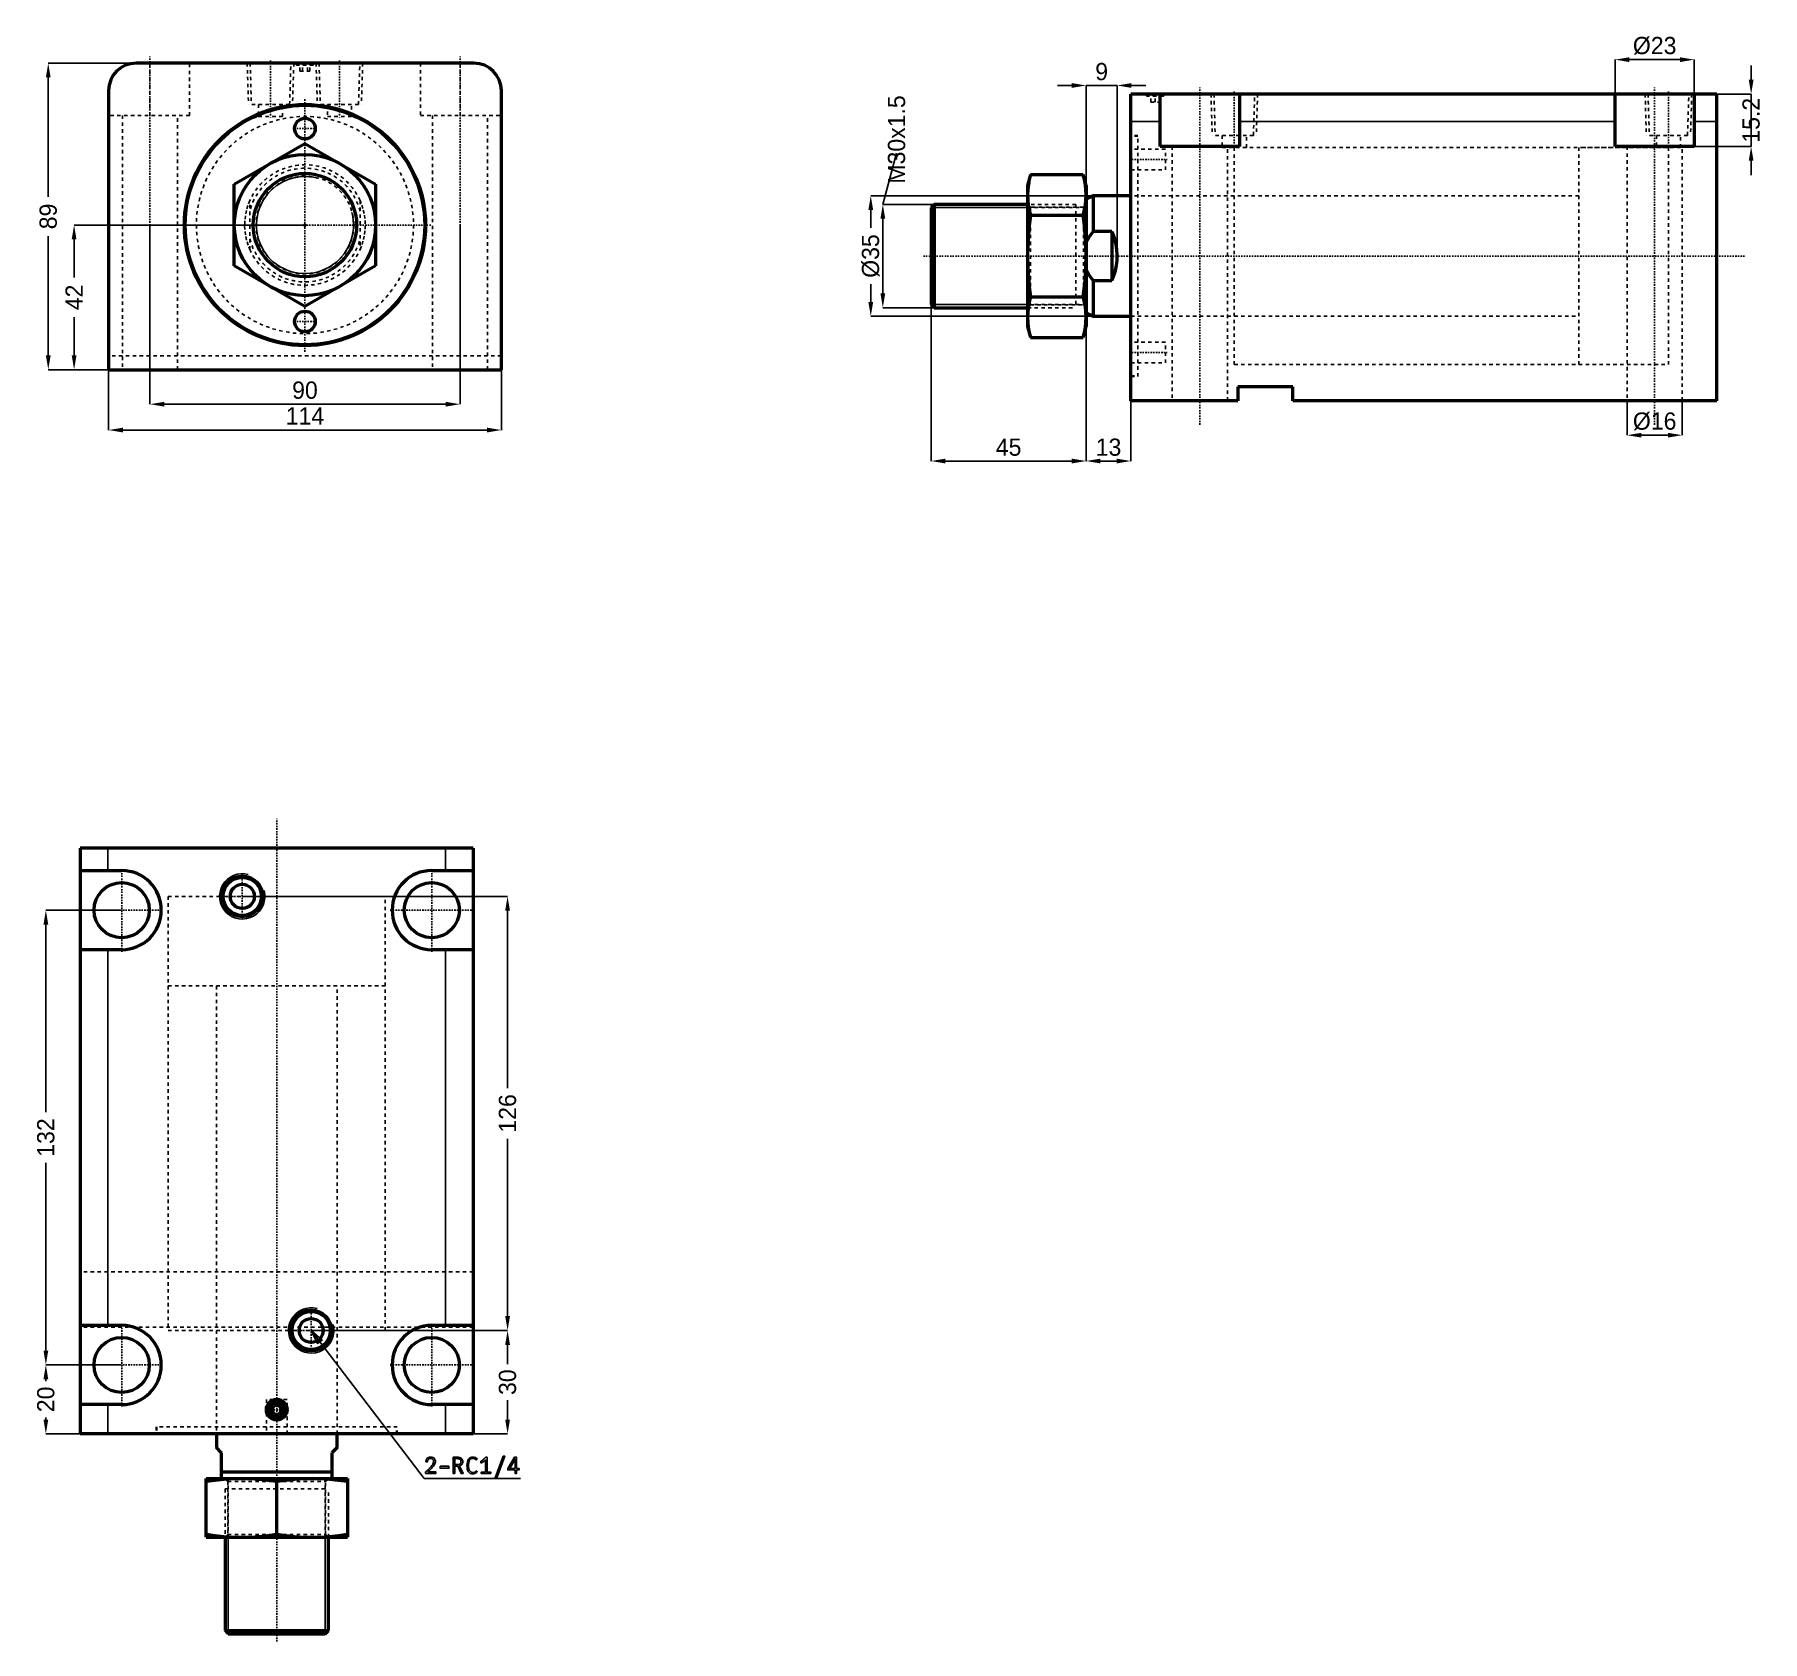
# Model space of a CAD drawing. Header units: millimetres. Extents: x -78 to 423, y -411 to 55.
import ezdxf

# ---------------------------------------------------------------- set-up
doc = ezdxf.new("R2010")
doc.units = ezdxf.units.MM
doc.linetypes.add('Center', pattern=[1.5, 0.45, -0.5, 0.05, -0.5])
doc.linetypes.add('Dashed', pattern=[2, 1, -1])
for name, color, linetype, lineweight in [('2d ConnectionPoints', 7, 'Continuous', 50), ('AM_0', 7, 'Continuous', 50), ('AM_4', 3, 'Continuous', 25), ('AM_5', 3, 'Continuous', 25), ('AM_7', 7, 'Center', 25), ('AM_9', 6, 'Dashed', 25)]:
    doc.layers.add(name, color=color, linetype=linetype, lineweight=lineweight)
doc.dimstyles.new('ISO-25', dxfattribs={"dimtxt": 2.5, "dimasz": 2.5, "dimexe": 1.25, "dimexo": 0.625, "dimtad": 1, "dimtxsty": 'Standard', "dimcen": 2.5, "dimadec": 0, "dimazin": 0, "dimtfac": 1, "dimtmove": 0, "dimatfit": 3, "dimfxl": 1, "dimarcsym": 0})

# ---------------------------------------------------------------- blocks, each defined once
blk = doc.blocks.new('1_CXHC_NUTM30X1_5_0_in_CXHC_A_EX_LA_63_100ST_0__CN_0')
at = {"layer": 'AM_0'}
for p, q in [((-20.5, 11.84), (0, 23.67)), ((0, 23.67), (20.5, 11.84)), ((-20.5, -11.84), (-20.5, 11.84)), ((20.5, 11.84), (20.5, -11.84)), ((0, -23.67), (-20.5, -11.84)), ((20.5, -11.84), (0, -23.67))]:
    blk.add_line(p, q, dxfattribs=at)
blk.add_circle((0, 0), 20.5, dxfattribs=at)
at = {"layer": 'AM_9'}
blk.add_circle((0, 0), 14.19, dxfattribs=at)
blk = doc.blocks.new('2_RODcxhc_a_sd_63_100_EX_0_in_CXHC_A_EX_LA_63_100ST_0__CN_0')
at = {"layer": 'AM_0'}
blk.add_circle((0, 0), 15, dxfattribs=at)
at = {"layer": 'AM_5'}
blk.add_arc((0, 0), 14.08, 75, 15, dxfattribs=at)
at = {"layer": 'AM_9'}
for p, q in [((-16, -7.09), (-16, 7.09)), ((16, 7.09), (16, -7.09))]:
    blk.add_line(p, q, dxfattribs=at)
for points in [[(-16, 7.09), (-16.56, 5.67), (-16.99, 4.2), (-17.29, 2.71), (-17.46, 1.19), (-17.5, -0.34), (-17.4, -1.86), (-17.17, -3.37), (-16.81, -4.85), (-16.33, -6.3), (-16, -7.09)], [(16, -7.09), (16.56, -5.67), (16.99, -4.2), (17.29, -2.71), (17.46, -1.19), (17.5, 0.34), (17.4, 1.86), (17.17, 3.37), (16.81, 4.85), (16.33, 6.3), (16, 7.09)]]:
    blk.add_lwpolyline(points, dxfattribs=at)
for radius, start, end in [(17.5, 23.8955, 156.1045), (16.5, 14.1411, 165.8589), (16.5, 194.1411, 345.8589), (17.5, 203.8955, 336.1045)]:
    blk.add_arc((0, 0), radius, start, end, dxfattribs=at)
blk = doc.blocks.new('3_bodycxhc_la_a_63_100_0_in_CXHC_A_EX_LA_63_100ST_0__CN_0')
at = {"layer": 'AM_0'}
for p, q in [((49, 47), (-49, 47)), ((-57, 39), (-57, -42)), ((57, -42), (57, 39)), ((-57, -42), (57, -42))]:
    blk.add_line(p, q, dxfattribs=at)
for centre, radius in [((0, 0), 35), ((0, 0), 34.75), ((0, 28), 3), ((0, -28), 3)]:
    blk.add_circle(centre, radius, dxfattribs=at)
for centre, start, end in [((-49, 39), 90, 180), ((49, 39), 360, 90)]:
    blk.add_arc(centre, 8, start, end, dxfattribs=at)
at = {"layer": 'AM_5', "linetype": 'Dashed'}
for p, q in [((-16.77, 47), (-16.39, 35)), ((-3.23, 47), (-3.61, 35)), ((3.23, 47), (3.61, 35)), ((16.77, 47), (16.39, 35))]:
    blk.add_line(p, q, dxfattribs=at)
at = {"layer": 'AM_7'}
for p, q in [((-45, -48.95), (-45, 48.95)), ((-10, 47.77), (-10, 30.73)), ((0, 47.03), (0, 46.37)), ((10, 47.77), (10, 30.73)), ((45, -48.95), (45, 48.95)), ((0, -36.75), (0, 36.75)), ((-3.15, 28), (3.15, 28)), ((-36.75, 0), (36.75, 0)), ((-3.15, -28), (3.15, -28))]:
    blk.add_line(p, q, dxfattribs=at)
at = {"layer": 'AM_9'}
for p, q in [((-45, 31.8), (-45, 47)), ((-33.5, 31.8), (-33.5, 47)), ((-15.91, 47), (-15.54, 35)), ((-4.46, 35), (-4.09, 47)), ((-3, 47), (-2.4, 46.4)), ((-2.1, 46.7), (-2.4, 46.4)), ((2.4, 46.4), (-2.4, 46.4)), ((2.1, 46.7), (-2.1, 46.7)), ((-1.44, 44.7), (-1.44, 46.7)), ((-0.72, 44.7), (-0.72, 46.7)), ((0.72, 44.7), (0.72, 46.7)), ((1.44, 44.7), (1.44, 46.7)), ((2.4, 46.4), (2.1, 46.7)), ((2.4, 46.4), (3, 47)), ((4.09, 47), (4.46, 35)), ((15.54, 35), (15.91, 47)), ((33.5, 47), (33.5, 31.8)), ((45, 31.8), (45, 47)), ((-1.44, 44.7), (1.44, 44.7)), ((-33.5, 31.8), (-57, 31.8)), ((-53, 31.8), (-53, -42)), ((-37, -42), (-37, 31.8)), ((-4.46, 35), (-15.54, 35)), ((-13.5, 35), (-13.5, 31.5)), ((-6.5, 31.5), (-13.5, 31.5)), ((-6.5, 31.5), (-6.5, 35)), ((15.54, 35), (4.46, 35)), ((6.5, 35), (6.5, 31.5)), ((13.5, 31.5), (6.5, 31.5)), ((13.5, 31.5), (13.5, 35)), ((33.5, 31.8), (57, 31.8)), ((37, 31.8), (37, -42)), ((53, -42), (53, 31.8)), ((57, -38), (-57, -38))]:
    blk.add_line(p, q, dxfattribs=at)
blk.add_circle((0, 0), 31.5, dxfattribs=at)
blk = doc.blocks.new('*D4')
at = {"layer": 'AM_5', "color": 0, "lineweight": -2}
for p, q in [((-57, -42), (-57, -59.5)), ((57, -42), (57, -59.5)), ((-52.83, -59.5), (52.83, -59.5))]:
    blk.add_line(p, q, dxfattribs=at)
at = {"layer": 'AM_5', "color": 0}
for points in [[(-52.83, -58.81), (-52.83, -60.19), (-57, -59.5)], [(52.83, -60.19), (52.83, -58.81), (57, -59.5)]]:
    blk.add_solid(points, dxfattribs=at)
at = {"layer": 'Defpoints', "color": 0}
for p in [(-57, -42), (57, -42), (57, -59.5)]:
    blk.add_point(p, dxfattribs=at)
at = {"layer": 'AM_5', "color": 0, "insert": (0, -55.39), "char_height": 5, "attachment_point": 5}
blk.add_mtext('114', dxfattribs=at)
blk = doc.blocks.new('*D5')
at = {"layer": 'AM_5', "color": 0, "lineweight": -2}
for p, q in [((-45, 0), (-45, -52)), ((45, 0), (45, -52)), ((-40.83, -52), (40.83, -52))]:
    blk.add_line(p, q, dxfattribs=at)
at = {"layer": 'AM_5', "color": 0}
for points in [[(-40.83, -51.31), (-40.83, -52.69), (-45, -52)], [(40.83, -52.69), (40.83, -51.31), (45, -52)]]:
    blk.add_solid(points, dxfattribs=at)
at = {"layer": 'Defpoints', "color": 0}
for p in [(-45, 0), (45, 0), (45, -52)]:
    blk.add_point(p, dxfattribs=at)
at = {"layer": 'AM_5', "color": 0, "insert": (0, -47.95), "char_height": 5, "attachment_point": 5}
blk.add_mtext('90', dxfattribs=at)
blk = doc.blocks.new('*D6')
at = {"layer": 'AM_5', "color": 0, "lineweight": -2}
for p, q in [((-49, 47), (-74.5, 47)), ((-74.5, 42.83), (-74.5, 8.22)), ((-74.5, -37.83), (-74.5, -3.22)), ((-57, -42), (-74.5, -42))]:
    blk.add_line(p, q, dxfattribs=at)
at = {"layer": 'AM_5', "color": 0}
for points in [[(-73.81, 42.83), (-75.19, 42.83), (-74.5, 47)], [(-75.19, -37.83), (-73.81, -37.83), (-74.5, -42)]]:
    blk.add_solid(points, dxfattribs=at)
at = {"layer": 'Defpoints', "color": 0}
for p in [(-74.5, 47), (-49, 47), (-57, -42)]:
    blk.add_point(p, dxfattribs=at)
at = {"layer": 'AM_5', "color": 0, "insert": (-74.5, 2.5), "char_height": 5, "attachment_point": 5, "rotation": 90}
blk.add_mtext('89', dxfattribs=at)
blk = doc.blocks.new('*D7')
at = {"layer": 'AM_5', "color": 0, "lineweight": -2}
for p, q in [((0, 0), (-67, 0)), ((-67, -4.17), (-67, -15.25)), ((-67, -37.83), (-67, -26.75)), ((-57, -42), (-67, -42))]:
    blk.add_line(p, q, dxfattribs=at)
at = {"layer": 'AM_5', "color": 0}
for points in [[(-66.31, -4.17), (-67.69, -4.17), (-67, 0)], [(-67.69, -37.83), (-66.31, -37.83), (-67, -42)]]:
    blk.add_solid(points, dxfattribs=at)
at = {"layer": 'Defpoints', "color": 0}
for p in [(-67, 0), (0, 0), (-57, -42)]:
    blk.add_point(p, dxfattribs=at)
at = {"layer": 'AM_5', "color": 0, "insert": (-67, -21), "char_height": 5, "attachment_point": 5, "rotation": 90}
blk.add_mtext('42', dxfattribs=at)
blk = doc.blocks.new('1_CXHC_NUTM30X1_5_0_in_CXHC_A_EX_LA_63_100ST_0__CN_2')
at = {"layer": 'AM_0'}
for p, q in [((-29.15, 23.67), (-30, 20.5)), ((-30, 20.5), (-30, -20.5)), ((-29.15, 23.67), (-13.85, 23.67)), ((-13, 20.5), (-13.85, 23.67)), ((-13, 20.5), (-13, -20.5)), ((-29.15, 11.84), (-13.85, 11.84)), ((-29.15, -11.84), (-13.85, -11.84)), ((-30, -20.5), (-29.15, -23.67)), ((-29.15, -23.67), (-13.85, -23.67)), ((-13.85, -23.67), (-13, -20.5))]:
    blk.add_line(p, q, dxfattribs=at)
for points in [[(-29.15, 23.67), (-29.51, 22.2), (-29.77, 20.73), (-29.94, 19.24), (-30, 17.75)], [(-13, 17.75), (-13.06, 19.23), (-13.22, 20.71), (-13.49, 22.19), (-13.85, 23.67)], [(-30, 17.75), (-29.94, 16.27), (-29.78, 14.79), (-29.51, 13.31), (-29.15, 11.84)], [(-13.85, 11.84), (-13.49, 13.31), (-13.23, 14.78), (-13.06, 16.27), (-13, 17.75)], [(-29.15, 11.84), (-29.51, 8.89), (-29.77, 5.94), (-29.94, 2.97), (-30, 0)], [(-13, 0), (-13.06, 3.05), (-13.24, 6.09), (-13.5, 8.97), (-13.85, 11.84)], [(-30, 0), (-29.94, -3.05), (-29.76, -6.09), (-29.5, -8.97), (-29.15, -11.84)], [(-13.85, -11.84), (-13.49, -8.89), (-13.23, -5.94), (-13.06, -2.97), (-13, 0)], [(-29.15, -11.84), (-29.51, -13.31), (-29.77, -14.78), (-29.94, -16.27), (-30, -17.75)], [(-13, -17.75), (-13.06, -16.27), (-13.22, -14.79), (-13.49, -13.31), (-13.85, -11.84)], [(-30, -17.75), (-29.94, -19.23), (-29.78, -20.71), (-29.51, -22.19), (-29.15, -23.67)], [(-13.85, -23.67), (-13.49, -22.2), (-13.23, -20.73), (-13.06, -19.24), (-13, -17.75)]]:
    blk.add_lwpolyline(points, dxfattribs=at)
at = {"layer": 'AM_9'}
for p, q in [((-29.19, 14.19), (-30, 15)), ((-13.81, 14.19), (-29.19, 14.19)), ((-29.19, 14.19), (-29.19, -14.19)), ((-13, 15), (-13.81, 14.19)), ((-13.81, 14.19), (-13.81, -14.19)), ((-30, -15), (-29.19, -14.19)), ((-29.19, -14.19), (-13.81, -14.19)), ((-13.81, -14.19), (-13, -15))]:
    blk.add_line(p, q, dxfattribs=at)
blk = doc.blocks.new('2_RODcxhc_a_sd_63_100_EX_0_in_CXHC_A_EX_LA_63_100ST_0__CN_2')
at = {"layer": 'AM_0'}
for p, q in [((-11, 17.5), (-13, 16.5)), ((0, 17.5), (-11, 17.5)), ((-11, 17.5), (-11, 7.09)), ((-57.08, 15), (-58, 14.08)), ((-58, 14.08), (-58, -14.08)), ((-30, 15), (-57.08, 15)), ((-57.08, 15), (-57.08, -15)), ((-5.5, 7.09), (-11, 7.09)), ((-5.5, 7.09), (-5.5, -7.09)), ((-11, -7.09), (-5.5, -7.09)), ((-11, -7.09), (-11, -17.5)), ((-58, -14.08), (-57.08, -15)), ((-57.08, -15), (-30, -15)), ((-13, -16.5), (-11, -17.5)), ((-11, -17.5), (0, -17.5))]:
    blk.add_line(p, q, dxfattribs=at)
for points in [[(-11, 7.09), (-12.08, 5.62), (-13, 4.03)], [(-5.5, -7.09), (-4.94, -5.67), (-4.51, -4.2), (-4.21, -2.71), (-4.04, -1.19), (-4, 0.34), (-4.1, 1.86), (-4.33, 3.37), (-4.69, 4.85), (-5.17, 6.3), (-5.5, 7.09)], [(-13, -4.03), (-12.53, -4.91), (-11.99, -5.75), (-11, -7.09)]]:
    blk.add_lwpolyline(points, dxfattribs=at)
at = {"layer": 'AM_5'}
for p, q in [((-58, 14.08), (-30, 14.08)), ((-58, -14.08), (-30, -14.08))]:
    blk.add_line(p, q, dxfattribs=at)
at = {"layer": 'AM_5', "linetype": 'Dashed'}
for p, q in [((-30, 14.08), (-16, 14.08)), ((-30, -14.08), (-16, -14.08))]:
    blk.add_line(p, q, dxfattribs=at)
at = {"layer": 'AM_7'}
blk.add_line((-60.25, 0), (178.5, 0), dxfattribs=at)
at = {"layer": 'AM_9'}
for p, q in [((156, 31.5), (130, 31.5)), ((130, 31.5), (130, -31.5)), ((156, 31.5), (156, -31.5)), ((130, 17.5), (0, 17.5)), ((-16, 15), (-30, 15)), ((-16, 15), (-16, -15)), ((-13, 14.08), (-16, 14.08)), ((-30, -15), (-16, -15)), ((-16, -14.08), (-13, -14.08)), ((0, -17.5), (130, -17.5)), ((130, -31.5), (156, -31.5))]:
    blk.add_line(p, q, dxfattribs=at)
blk = doc.blocks.new('3_bodycxhc_la_a_63_100_0_in_CXHC_A_EX_LA_63_100ST_0__CN_2')
at = {"layer": 'AM_0'}
for p, q in [((0, -42), (0, 47)), ((170, 47), (0, 47)), ((8.5, 31.8), (8.5, 47)), ((31.5, 47), (31.5, 31.8)), ((140.5, 31.8), (140.5, 47)), ((163.5, 47), (163.5, 31.8)), ((170, -42), (170, 47)), ((31.5, 31.8), (8.5, 31.8)), ((163.5, 31.8), (140.5, 31.8)), ((31, -38), (31, -42)), ((47, -38), (31, -38)), ((47, -42), (47, -38)), ((31, -42), (0, -42)), ((170, -42), (47, -42))]:
    blk.add_line(p, q, dxfattribs=at)
at = {"layer": 'AM_4'}
for p, q in [((8.5, 39), (0, 39)), ((140.5, 39), (31.5, 39)), ((170, 39), (163.5, 39))]:
    blk.add_line(p, q, dxfattribs=at)
at = {"layer": 'AM_5', "linetype": 'Dashed'}
for p, q in [((23.23, 47), (23.61, 35)), ((36.77, 47), (36.39, 35)), ((149.23, 47), (149.61, 35)), ((162.77, 47), (162.39, 35))]:
    blk.add_line(p, q, dxfattribs=at)
at = {"layer": 'AM_7'}
for p, q in [((7, 47.03), (7, 46.37)), ((20, -48.95), (20, 48.95)), ((30, 47.77), (30, 30.73)), ((152, -48.95), (152, 48.95)), ((156, 47.77), (156, 30.73)), ((-0.5, 28), (10.5, 28)), ((-0.5, -28), (10.5, -28))]:
    blk.add_line(p, q, dxfattribs=at)
at = {"layer": 'AM_9'}
for p, q in [((4, 47), (4.6, 46.4)), ((4.9, 46.7), (4.6, 46.4)), ((9.4, 46.4), (4.6, 46.4)), ((9.1, 46.7), (4.9, 46.7)), ((5.75, 44.7), (5.75, 46.7)), ((7, 44.7), (7, 46.7)), ((8.25, 44.7), (8.25, 46.7)), ((9.4, 46.4), (9.1, 46.7)), ((9.4, 46.4), (10, 47)), ((24.09, 47), (24.46, 35)), ((35.54, 35), (35.91, 47)), ((150.09, 47), (150.46, 35)), ((161.54, 35), (161.91, 47)), ((5.75, 44.7), (8.25, 44.7)), ((2, 35), (0, 35)), ((2, 34.75), (0, 34.75)), ((10, 31), (0, 31)), ((2, -35), (2, 35)), ((10, 25), (10, 31)), ((12, 31.8), (12, -42)), ((35.54, 35), (24.46, 35)), ((26.5, 35), (26.5, 31.5)), ((159.5, 31.5), (26.5, 31.5)), ((28, -42), (28, 31.8)), ((30, 31.5), (30, -31.5)), ((33.5, 31.5), (33.5, 35)), ((144, 31.8), (144, -42)), ((161.54, 35), (150.46, 35)), ((152.5, 35), (152.5, 31.5)), ((156, 31.5), (156, -31.5)), ((159.5, 31.5), (159.5, 35)), ((160, -42), (160, 31.8)), ((0, 25), (10, 25)), ((30, 17.5), (0, 17.5)), ((0, -17.5), (30, -17.5)), ((10, -25), (0, -25)), ((10, -31), (10, -25)), ((0, -31), (10, -31)), ((0, -34.75), (2, -34.75)), ((0, -35), (2, -35)), ((30, -31.5), (156, -31.5))]:
    blk.add_line(p, q, dxfattribs=at)
blk = doc.blocks.new('*D20')
at = {"layer": 'AM_5', "color": 0, "lineweight": -2}
for p, q in [((383.72, -50.99), (383.72, -60.99)), ((399.72, -50.99), (399.72, -60.99)), ((387.88, -60.99), (395.55, -60.99))]:
    blk.add_line(p, q, dxfattribs=at)
at = {"layer": 'AM_5', "color": 0}
for points in [[(387.88, -60.3), (387.88, -61.69), (383.72, -60.99)], [(395.55, -61.69), (395.55, -60.3), (399.72, -60.99)]]:
    blk.add_solid(points, dxfattribs=at)
at = {"layer": 'Defpoints', "color": 0}
for p in [(383.72, -50.99), (399.72, -50.99), (399.72, -60.99)]:
    blk.add_point(p, dxfattribs=at)
at = {"layer": 'AM_5', "color": 0, "insert": (391.72, -56.99), "char_height": 5, "attachment_point": 5}
blk.add_mtext('Ø16', dxfattribs=at)
blk = doc.blocks.new('*D21')
at = {"layer": 'AM_5', "color": 0, "lineweight": -2}
for p, q in [((380.22, 38.01), (380.22, 48.01)), ((384.38, 48.01), (399.05, 48.01)), ((403.22, 38.01), (403.22, 48.01))]:
    blk.add_line(p, q, dxfattribs=at)
at = {"layer": 'AM_5', "color": 0}
for points in [[(384.38, 48.7), (384.38, 47.31), (380.22, 48.01)], [(399.05, 47.31), (399.05, 48.7), (403.22, 48.01)]]:
    blk.add_solid(points, dxfattribs=at)
at = {"layer": 'Defpoints', "color": 0}
for p in [(403.22, 48.01), (380.22, 38.01), (403.22, 38.01)]:
    blk.add_point(p, dxfattribs=at)
at = {"layer": 'AM_5', "color": 0, "insert": (391.72, 52.01), "char_height": 5, "attachment_point": 5}
blk.add_mtext('Ø23', dxfattribs=at)
blk = doc.blocks.new('*D22')
at = {"layer": 'AM_5', "color": 0, "lineweight": -2}
for p, q in [((419.72, 42.17), (419.72, 46.34)), ((403.22, 38.01), (419.72, 38.01)), ((419.72, 38.01), (419.72, 22.81)), ((403.22, 22.81), (419.72, 22.81)), ((419.72, 18.64), (419.72, 14.47))]:
    blk.add_line(p, q, dxfattribs=at)
at = {"layer": 'AM_5', "color": 0}
for points in [[(419.02, 42.17), (420.41, 42.17), (419.72, 38.01)], [(420.41, 18.64), (419.02, 18.64), (419.72, 22.81)]]:
    blk.add_solid(points, dxfattribs=at)
at = {"layer": 'Defpoints', "color": 0}
for p in [(403.22, 38.01), (403.22, 22.81), (419.72, 22.81)]:
    blk.add_point(p, dxfattribs=at)
at = {"layer": 'AM_5', "color": 0, "insert": (419.72, 30.41), "char_height": 5, "attachment_point": 5, "rotation": 90}
blk.add_mtext('15.2', dxfattribs=at)
blk = doc.blocks.new('*D23')
at = {"layer": 'AM_5', "color": 0, "lineweight": -2}
for p, q in [((226.72, -8.99), (226.72, -68.49)), ((239.72, -50.99), (239.72, -68.49)), ((230.88, -68.49), (235.55, -68.49))]:
    blk.add_line(p, q, dxfattribs=at)
at = {"layer": 'AM_5', "color": 0}
for points in [[(230.88, -67.8), (230.88, -69.19), (226.72, -68.49)], [(235.55, -69.19), (235.55, -67.8), (239.72, -68.49)]]:
    blk.add_solid(points, dxfattribs=at)
at = {"layer": 'Defpoints', "color": 0}
for p in [(226.72, -8.99), (239.72, -50.99), (239.72, -68.49)]:
    blk.add_point(p, dxfattribs=at)
at = {"layer": 'AM_5', "color": 0, "insert": (233.22, -64.49), "char_height": 5, "attachment_point": 5}
blk.add_mtext('13', dxfattribs=at)
blk = doc.blocks.new('*D24')
at = {"layer": 'AM_5', "color": 0, "lineweight": -2}
for p, q in [((222.55, 40.51), (218.38, 40.51)), ((226.72, -8.99), (226.72, 40.51)), ((226.72, 40.51), (235.72, 40.51)), ((235.72, -8.99), (235.72, 40.51)), ((239.88, 40.51), (244.05, 40.51))]:
    blk.add_line(p, q, dxfattribs=at)
at = {"layer": 'AM_5', "color": 0}
for points in [[(222.55, 39.81), (222.55, 41.2), (226.72, 40.51)], [(239.88, 41.2), (239.88, 39.81), (235.72, 40.51)]]:
    blk.add_solid(points, dxfattribs=at)
at = {"layer": 'Defpoints', "color": 0}
for p in [(235.72, 40.51), (226.72, -8.99), (235.72, -8.99)]:
    blk.add_point(p, dxfattribs=at)
at = {"layer": 'AM_5', "color": 0, "insert": (231.22, 44.51), "char_height": 5, "attachment_point": 5}
blk.add_mtext('9', dxfattribs=at)
blk = doc.blocks.new('*D25')
at = {"layer": 'AM_5', "color": 0, "lineweight": -2}
for p, q in [((181.72, -8.99), (181.72, -68.49)), ((226.72, -8.99), (226.72, -68.49)), ((185.88, -68.49), (222.55, -68.49))]:
    blk.add_line(p, q, dxfattribs=at)
at = {"layer": 'AM_5', "color": 0}
for points in [[(185.88, -67.8), (185.88, -69.19), (181.72, -68.49)], [(222.55, -69.19), (222.55, -67.8), (226.72, -68.49)]]:
    blk.add_solid(points, dxfattribs=at)
at = {"layer": 'Defpoints', "color": 0}
for p in [(181.72, -8.99), (226.72, -8.99), (226.72, -68.49)]:
    blk.add_point(p, dxfattribs=at)
at = {"layer": 'AM_5', "color": 0, "insert": (204.22, -64.49), "char_height": 5, "attachment_point": 5}
blk.add_mtext('45', dxfattribs=at)
blk = doc.blocks.new('*D26')
at = {"layer": 'AM_5', "color": 0, "lineweight": -2}
for p, q in [((228.72, 8.51), (164.22, 8.51)), ((164.22, 4.34), (164.22, -0.83)), ((164.22, -22.33), (164.22, -17.16)), ((228.72, -26.49), (164.22, -26.49))]:
    blk.add_line(p, q, dxfattribs=at)
at = {"layer": 'AM_5', "color": 0}
for points in [[(164.91, 4.34), (163.52, 4.34), (164.22, 8.51)], [(163.52, -22.33), (164.91, -22.33), (164.22, -26.49)]]:
    blk.add_solid(points, dxfattribs=at)
at = {"layer": 'Defpoints', "color": 0}
for p in [(164.22, 8.51), (228.72, 8.51), (228.72, -26.49)]:
    blk.add_point(p, dxfattribs=at)
at = {"layer": 'AM_5', "color": 0, "insert": (164.22, -8.99), "char_height": 5, "attachment_point": 5, "rotation": 90}
blk.add_mtext('Ø35', dxfattribs=at)
blk = doc.blocks.new('*D27')
at = {"layer": 'AM_5', "color": 0, "lineweight": -2}
for p, q in [((167.72, 6.01), (171.72, 20.84)), ((182.72, 6.01), (167.72, 6.01)), ((167.72, -19.83), (167.72, 1.84)), ((182.72, -23.99), (167.72, -23.99))]:
    blk.add_line(p, q, dxfattribs=at)
at = {"layer": 'AM_5', "color": 0}
for points in [[(168.41, 1.84), (167.02, 1.84), (167.72, 6.01)], [(167.02, -19.83), (168.41, -19.83), (167.72, -23.99)]]:
    blk.add_solid(points, dxfattribs=at)
at = {"layer": 'Defpoints', "color": 0}
for p in [(167.72, 6.01), (182.72, 6.01), (182.72, -23.99)]:
    blk.add_point(p, dxfattribs=at)
at = {"layer": 'AM_5', "color": 0, "insert": (171.72, 24.84), "char_height": 5, "attachment_point": 5, "rotation": 90}
blk.add_mtext('M30x1.5', dxfattribs=at)
blk = doc.blocks.new('1_CXHC_NUTM30X1_5_0_in_CXHC_A_EX_LA_63_100ST_0__CN_4')
at = {"layer": 'AM_0'}
for p, q in [((-20.5, -30), (-20.5, -13)), ((-20.5, -13), (20.5, -13)), ((0, -29.15), (0, -13.85)), ((20.5, -13), (20.5, -30)), ((-20.5, -30), (20.5, -30))]:
    blk.add_line(p, q, dxfattribs=at)
for points in [[(-10.25, -13), (-12.81, -13.06), (-15.38, -13.22), (-17.94, -13.49), (-20.5, -13.85)], [(0, -13.85), (-2.55, -13.49), (-5.1, -13.23), (-7.67, -13.06), (-10.25, -13)], [(10.25, -13), (7.69, -13.06), (5.12, -13.22), (2.56, -13.49), (0, -13.85)], [(20.5, -13.85), (17.95, -13.49), (15.4, -13.23), (12.83, -13.06), (10.25, -13)], [(-20.5, -29.15), (-17.95, -29.51), (-15.4, -29.77), (-12.83, -29.94), (-10.25, -30)], [(-10.25, -30), (-7.69, -29.94), (-5.12, -29.78), (-2.56, -29.51), (0, -29.15)], [(0, -29.15), (2.55, -29.51), (5.1, -29.77), (7.67, -29.94), (10.25, -30)], [(10.25, -30), (12.81, -29.94), (15.38, -29.78), (17.94, -29.51), (20.5, -29.15)]]:
    blk.add_lwpolyline(points, dxfattribs=at)
at = {"layer": 'AM_9'}
for p, q in [((-15, -13), (-14.19, -13.81)), ((-14.19, -13.81), (-14.19, -29.19)), ((-14.19, -13.81), (14.19, -13.81)), ((14.19, -13.81), (15, -13)), ((14.19, -29.19), (14.19, -13.81)), ((-14.19, -29.19), (-15, -30)), ((-14.19, -29.19), (14.19, -29.19)), ((15, -30), (14.19, -29.19))]:
    blk.add_line(p, q, dxfattribs=at)
blk = doc.blocks.new('2_RODcxhc_a_sd_63_100_EX_0_in_CXHC_A_EX_LA_63_100ST_0__CN_4')
at = {"layer": 'AM_0'}
for p, q in [((-17.5, 0), (-17.5, -4)), ((17.5, -4), (17.5, 0)), ((-16, -5.5), (-17.5, -4)), ((17.5, -4), (16, -5.5)), ((-16, -13), (-16, -5.5)), ((16, -5.5), (16, -13)), ((-16, -11), (16, -11)), ((-15, -30), (-15, -57.08)), ((15, -57.08), (15, -30)), ((-15, -57.08), (-14.08, -58)), ((-15, -57.08), (15, -57.08)), ((-14.08, -58), (14.08, -58)), ((14.08, -58), (15, -57.08))]:
    blk.add_line(p, q, dxfattribs=at)
at = {"layer": 'AM_5', "linetype": 'Dashed'}
for p, q in [((-15, -16), (15, -16)), ((-14.08, -30), (-14.08, -16)), ((14.08, -30), (14.08, -16))]:
    blk.add_line(p, q, dxfattribs=at)
at = {"layer": 'AM_5'}
for p, q in [((-14.08, -58), (-14.08, -30)), ((14.08, -58), (14.08, -30))]:
    blk.add_line(p, q, dxfattribs=at)
at = {"layer": 'AM_7'}
blk.add_line((0, -60.25), (0, 178.5), dxfattribs=at)
at = {"layer": 'AM_9'}
for p, q in [((-31.5, 156), (31.5, 156)), ((-31.5, 156), (-31.5, 130)), ((31.5, 130), (31.5, 156)), ((-31.5, 130), (31.5, 130)), ((-17.5, 130), (-17.5, 0)), ((17.5, 0), (17.5, 130)), ((-14.08, -13), (-14.08, -16)), ((14.08, -16), (14.08, -13)), ((-15, -16), (-15, -30)), ((15, -30), (15, -16))]:
    blk.add_line(p, q, dxfattribs=at)
blk = doc.blocks.new('3_bodycxhc_la_a_63_100_0_in_CXHC_A_EX_LA_63_100ST_0__CN_4')
at = {"layer": 'AM_0'}
for p, q in [((-57, 170), (-57, 0)), ((57, 170), (-57, 170)), ((57, 170), (57, 0)), ((-57, 163.5), (-45, 163.5)), ((45, 163.5), (57, 163.5)), ((-45, 140.5), (-57, 140.5)), ((57, 140.5), (45, 140.5)), ((-57, 31.5), (-45, 31.5)), ((45, 31.5), (57, 31.5)), ((-45, 8.5), (-57, 8.5)), ((-0.72, 8.25), (-1.44, 7)), ((-1.44, 7), (-0.72, 5.75)), ((0.72, 8.25), (-0.72, 8.25)), ((-0.72, 5.75), (0.72, 5.75)), ((1.44, 7), (0.72, 8.25)), ((0.72, 5.75), (1.44, 7)), ((57, 8.5), (45, 8.5)), ((57, 0), (-57, 0))]:
    blk.add_line(p, q, dxfattribs=at)
for centre, radius in [((-10, 156), 5.91), ((-10, 156), 5.54), ((-45, 152), 8), ((-10, 156), 3.5), ((45, 152), 8), ((10, 30), 5.91), ((10, 30), 5.54), ((10, 30), 3.5), ((-45, 20), 8), ((45, 20), 8), ((0, 7), 3), ((0, 7), 2.4), ((0, 7), 2.1)]:
    blk.add_circle(centre, radius, dxfattribs=at)
for centre, start, end in [((-45, 152), 270, 90), ((45, 152), 90, 270), ((-45, 20), 270, 90), ((45, 20), 90, 270)]:
    blk.add_arc(centre, 11.5, start, end, dxfattribs=at)
at = {"layer": 'AM_4'}
for p, q in [((-49, 170), (-49, 163.5)), ((49, 170), (49, 163.5)), ((-49, 140.5), (-49, 31.5)), ((49, 140.5), (49, 31.5)), ((-49, 8.5), (-49, 0)), ((49, 8.5), (49, 0))]:
    blk.add_line(p, q, dxfattribs=at)
at = {"layer": 'AM_5'}
for centre in [(-10, 156), (10, 30)]:
    blk.add_arc(centre, 6.58, 75, 15, dxfattribs=at)
at = {"layer": 'AM_7'}
for p, q in [((-45, 139.93), (-45, 164.07)), ((-10, 149.79), (-10, 162.21)), ((45, 139.93), (45, 164.07)), ((-16.21, 156), (-3.79, 156)), ((-57.07, 152), (-32.92, 152)), ((32.92, 152), (57.07, 152)), ((10, 23.79), (10, 36.21)), ((-45, 7.93), (-45, 32.08)), ((45, 7.93), (45, 32.08)), ((3.79, 30), (16.21, 30)), ((-57.07, 20), (-32.92, 20)), ((32.92, 20), (57.07, 20)), ((-3.15, 7), (3.15, 7))]:
    blk.add_line(p, q, dxfattribs=at)
at = {"layer": 'AM_9'}
for p, q in [((-31.5, 156), (31.5, 156)), ((-31.5, 156), (-31.5, 30)), ((31.5, 30), (31.5, 156)), ((57, 47), (-57, 47)), ((57, 31), (-57, 31)), ((-31.5, 30), (31.5, 30)), ((-17.5, 30), (-17.5, 0)), ((17.5, 0), (17.5, 30)), ((3, 10), (-3, 10)), ((-3, 10), (-3, 0)), ((3, 0), (3, 10)), ((35, 2), (-35, 2)), ((-35, 2), (-35, 0)), ((-34.75, 2), (-34.75, 0)), ((34.75, 0), (34.75, 2)), ((35, 0), (35, 2))]:
    blk.add_line(p, q, dxfattribs=at)
blk = doc.blocks.new('*D36')
at = {"layer": 'AM_5', "color": 0, "lineweight": -2}
for p, q in [((-53.2, -330.84), (-75.2, -330.84)), ((-75.2, -335.01), (-75.2, -335.59)), ((-75.2, -346.68), (-75.2, -346.09)), ((-65.2, -350.84), (-75.2, -350.84))]:
    blk.add_line(p, q, dxfattribs=at)
at = {"layer": 'AM_5', "color": 0}
for points in [[(-74.5, -335.01), (-75.89, -335.01), (-75.2, -330.84)], [(-75.89, -346.68), (-74.5, -346.68), (-75.2, -350.84)]]:
    blk.add_solid(points, dxfattribs=at)
at = {"layer": 'Defpoints', "color": 0}
for p in [(-75.2, -330.84), (-53.2, -330.84), (-65.2, -350.84)]:
    blk.add_point(p, dxfattribs=at)
at = {"layer": 'AM_5', "color": 0, "insert": (-75.2, -340.84), "char_height": 5, "attachment_point": 5, "rotation": 90}
blk.add_mtext('20', dxfattribs=at)
blk = doc.blocks.new('*D37')
at = {"layer": 'AM_5', "color": 0, "lineweight": -2}
for p, q in [((-53.2, -198.84), (-75.2, -198.84)), ((-75.2, -203.01), (-75.2, -257.51)), ((-75.2, -326.68), (-75.2, -272.18)), ((-53.2, -330.84), (-75.2, -330.84))]:
    blk.add_line(p, q, dxfattribs=at)
at = {"layer": 'AM_5', "color": 0}
for points in [[(-74.5, -203.01), (-75.89, -203.01), (-75.2, -198.84)], [(-75.89, -326.68), (-74.5, -326.68), (-75.2, -330.84)]]:
    blk.add_solid(points, dxfattribs=at)
at = {"layer": 'Defpoints', "color": 0}
for p in [(-75.2, -198.84), (-53.2, -198.84), (-53.2, -330.84)]:
    blk.add_point(p, dxfattribs=at)
at = {"layer": 'AM_5', "color": 0, "insert": (-75.2, -264.84), "char_height": 5, "attachment_point": 5, "rotation": 90}
blk.add_mtext('132', dxfattribs=at)
blk = doc.blocks.new('*D38')
at = {"layer": 'AM_5', "color": 0, "lineweight": -2}
for p, q in [((1.8, -320.84), (58.8, -320.84)), ((58.8, -325.01), (58.8, -330.59)), ((58.8, -346.68), (58.8, -341.09)), ((48.8, -350.84), (58.8, -350.84))]:
    blk.add_line(p, q, dxfattribs=at)
at = {"layer": 'AM_5', "color": 0}
for points in [[(59.5, -325.01), (58.11, -325.01), (58.8, -320.84)], [(58.11, -346.68), (59.5, -346.68), (58.8, -350.84)]]:
    blk.add_solid(points, dxfattribs=at)
at = {"layer": 'Defpoints', "color": 0}
for p in [(1.8, -320.84), (48.8, -350.84), (58.8, -350.84)]:
    blk.add_point(p, dxfattribs=at)
at = {"layer": 'AM_5', "color": 0, "insert": (58.8, -335.84), "char_height": 5, "attachment_point": 5, "rotation": 90}
blk.add_mtext('30', dxfattribs=at)
blk = doc.blocks.new('*D39')
at = {"layer": 'AM_5', "color": 0, "lineweight": -2}
for p, q in [((-18.2, -194.84), (58.8, -194.84)), ((58.8, -199.01), (58.8, -250.51)), ((58.8, -316.68), (58.8, -265.18)), ((1.8, -320.84), (58.8, -320.84))]:
    blk.add_line(p, q, dxfattribs=at)
at = {"layer": 'AM_5', "color": 0}
for points in [[(59.5, -199.01), (58.11, -199.01), (58.8, -194.84)], [(58.11, -316.68), (59.5, -316.68), (58.8, -320.84)]]:
    blk.add_solid(points, dxfattribs=at)
at = {"layer": 'Defpoints', "color": 0}
for p in [(-18.2, -194.84), (58.8, -194.84), (1.8, -320.84)]:
    blk.add_point(p, dxfattribs=at)
at = {"layer": 'AM_5', "color": 0, "insert": (58.8, -257.84), "char_height": 5, "attachment_point": 5, "rotation": 90}
blk.add_mtext('126', dxfattribs=at)

msp = doc.modelspace()

# ---------------------------------------------------------------- linework, layer by layer
at = {"layer": '2d ConnectionPoints'}
for p in [(0, 0), (0, 0), (239.718, -8.993), (239.718, -8.993), (-8.196, -350.845), (-8.196, -350.845)]:
    msp.add_point(p, dxfattribs=at)
at = {"layer": 'AM_5'}
for p, q in [((34.554, -363.845), (1.804, -320.845)), ((62.554, -363.845), (34.554, -363.845))]:
    msp.add_line(p, q, dxfattribs=at)
for points in [[(1.804, -320.845), (4.991, -323.655), (3.665, -324.665), (1.804, -320.845)], [(35.2, -361.734), (35.2, -361.734), (35.414, -361.538), (35.72, -361.252), (35.72, -361.252), (36.005, -360.976), (36.185, -360.796), (36.185, -360.796), (36.357, -360.615), (36.604, -360.331), (36.604, -360.331), (36.837, -360.031), (36.985, -359.823), (36.985, -359.823), (37.114, -359.615), (37.255, -359.319), (37.255, -359.319), (37.331, -359.042), (37.345, -358.867), (37.345, -358.867), (37.341, -358.769), (37.318, -358.631), (37.318, -358.631), (37.275, -358.502), (37.235, -358.422), (37.235, -358.422), (37.187, -358.348), (37.104, -358.249), (37.104, -358.249), (37.005, -358.166), (36.931, -358.12), (36.931, -358.12), (36.852, -358.081), (36.726, -358.039), (36.726, -358.039), (36.591, -358.017), (36.497, -358.013), (36.497, -358.013), (36.393, -358.017), (36.245, -358.04), (36.245, -358.04), (36.108, -358.083), (36.023, -358.123), (36.023, -358.123), (35.943, -358.171), (35.837, -358.258), (35.837, -358.258), (35.748, -358.363), (35.698, -358.443), (35.698, -358.443), (35.655, -358.53), (35.61, -358.672), (35.61, -358.672), (35.585, -358.828), (35.581, -358.939), (35.093, -358.939), (35.093, -358.939), (35.101, -358.772), (35.14, -358.54), (35.14, -358.54), (35.214, -358.329), (35.282, -358.201), (35.282, -358.201), (35.362, -358.084), (35.503, -357.93), (35.503, -357.93), (35.667, -357.803), (35.79, -357.733), (35.79, -357.733), (35.921, -357.676), (36.127, -357.614), (36.127, -357.614), (36.345, -357.58), (36.497, -357.574), (36.497, -357.574), (36.639, -357.58), (36.846, -357.611), (36.846, -357.611), (37.043, -357.67), (37.17, -357.723), (37.17, -357.723), (37.29, -357.789), (37.451, -357.908), (37.451, -357.908), (37.589, -358.052), (37.669, -358.162), (37.669, -358.162), (37.736, -358.282), (37.809, -358.477), (37.809, -358.477), (37.848, -358.691), (37.856, -358.845), (37.856, -358.845), (37.845, -359.018), (37.787, -359.284), (37.787, -359.284), (37.679, -359.558), (37.579, -359.745), (37.579, -359.745), (37.465, -359.931), (37.28, -360.199), (37.28, -360.199), (37.078, -360.456), (36.934, -360.621), (36.934, -360.621), (36.779, -360.788), (36.519, -361.059), (36.519, -361.059), (36.227, -361.354), (36.013, -361.565), (35.668, -361.903), (37.995, -361.906), (37.995, -362.345), (35.028, -362.345), (35.028, -361.89), (35.2, -361.734)], [(39.204, -360.252), (41.804, -360.252), (41.804, -360.837), (39.204, -360.837), (39.204, -360.252)], [(42.97, -357.632), (44.341, -357.632), (44.341, -357.632), (44.482, -357.638), (44.69, -357.667), (44.69, -357.667), (44.893, -357.72), (45.027, -357.769), (45.027, -357.769), (45.155, -357.83), (45.33, -357.943), (45.33, -357.943), (45.483, -358.084), (45.574, -358.193), (45.574, -358.193), (45.652, -358.314), (45.737, -358.517), (45.737, -358.517), (45.782, -358.746), (45.791, -358.913), (45.791, -358.913), (45.78, -359.097), (45.724, -359.347), (45.724, -359.347), (45.62, -359.566), (45.524, -359.695), (45.524, -359.695), (45.411, -359.809), (45.217, -359.953), (45.217, -359.953), (44.994, -360.065), (44.829, -360.122), (45.908, -362.377), (45.381, -362.377), (44.328, -360.2), (44.257, -360.2), (43.451, -360.2), (43.451, -362.345), (42.97, -362.345), (42.97, -357.632)], [(44.114, -359.777), (44.114, -359.777), (44.251, -359.775), (44.442, -359.762), (44.442, -359.762), (44.614, -359.739), (44.718, -359.717), (44.718, -359.717), (44.815, -359.688), (44.946, -359.625), (44.946, -359.625), (45.061, -359.538), (45.129, -359.467), (45.129, -359.467), (45.187, -359.384), (45.25, -359.232), (45.25, -359.232), (45.284, -359.047), (45.29, -358.906), (45.29, -358.906), (45.278, -358.727), (45.216, -358.5), (45.216, -358.5), (45.1, -358.324), (44.993, -358.235), (44.993, -358.235), (44.868, -358.166), (44.658, -358.09), (44.658, -358.09), (44.422, -358.05), (44.25, -358.042), (43.451, -358.042), (43.451, -359.777), (44.114, -359.777)], [(48.686, -362.455), (48.686, -362.455), (48.368, -362.431), (47.955, -362.303), (47.955, -362.303), (47.618, -362.066), (47.434, -361.848), (47.434, -361.848), (47.285, -361.581), (47.122, -361.095), (47.122, -361.095), (47.035, -360.505), (47.018, -360.054), (47.018, -360.054), (47.036, -359.578), (47.13, -358.96), (47.13, -358.96), (47.304, -358.457), (47.465, -358.187), (47.465, -358.187), (47.659, -357.966), (48.008, -357.727), (48.008, -357.727), (48.427, -357.598), (48.744, -357.574), (48.744, -357.574), (49.048, -357.597), (49.449, -357.718), (49.449, -357.718), (49.785, -357.942), (49.973, -358.149), (49.661, -358.403), (49.661, -358.403), (49.573, -358.31), (49.439, -358.195), (49.439, -358.195), (49.303, -358.109), (49.21, -358.068), (49.21, -358.068), (49.119, -358.036), (48.986, -358.002), (48.986, -358.002), (48.858, -357.984), (48.777, -357.98), (48.777, -357.98), (48.592, -357.989), (48.346, -358.038), (48.346, -358.038), (48.135, -358.128), (48.014, -358.211), (48.014, -358.211), (47.909, -358.312), (47.774, -358.494), (47.774, -358.494), (47.669, -358.714), (47.615, -358.882), (47.615, -358.882), (47.572, -359.067), (47.526, -359.38), (47.526, -359.38), (47.501, -359.733), (47.496, -359.992), (47.496, -359.992), (47.508, -360.373), (47.568, -360.874), (47.568, -360.874), (47.681, -361.289), (47.785, -361.518), (47.785, -361.518), (47.915, -361.707), (48.162, -361.911), (48.162, -361.911), (48.471, -362.022), (48.712, -362.043), (48.712, -362.043), (48.964, -362.024), (49.292, -361.923), (49.292, -361.923), (49.557, -361.737), (49.7, -361.565), (49.989, -361.825), (49.989, -361.825), (49.812, -362.052), (49.468, -362.298), (49.468, -362.298), (49.03, -362.43), (48.686, -362.455)], [(51.161, -361.929), (52.357, -361.929), (52.357, -358.412), (52.357, -358.412), (52.293, -358.477), (52.184, -358.578), (52.184, -358.578), (52.061, -358.684), (51.971, -358.757), (51.971, -358.757), (51.877, -358.829), (51.735, -358.932), (51.735, -358.932), (51.592, -359.028), (51.496, -359.088), (51.496, -359.088), (51.403, -359.143), (51.273, -359.209), (51.273, -359.209), (51.155, -359.256), (51.083, -359.277), (51.083, -358.783), (51.083, -358.783), (51.172, -358.741), (51.312, -358.661), (51.312, -358.661), (51.46, -358.56), (51.563, -358.482), (51.563, -358.482), (51.666, -358.399), (51.817, -358.269), (51.817, -358.269), (51.962, -358.134), (52.055, -358.042), (52.055, -358.042), (52.144, -357.951), (52.262, -357.823), (52.262, -357.823), (52.364, -357.705), (52.422, -357.632), (52.838, -357.632), (52.838, -361.929), (53.924, -361.929), (53.924, -362.345), (51.161, -362.345), (51.161, -361.929)], [(57.485, -357.307), (57.979, -357.307), (55.698, -363.58), (55.204, -363.58), (57.485, -357.307)], [(60.978, -361.305), (58.872, -361.305), (58.872, -360.882), (60.79, -357.632), (61.433, -357.632), (61.433, -360.866), (62.135, -360.866), (62.135, -361.305), (61.433, -361.305), (61.433, -362.345), (60.978, -362.345), (60.978, -361.305)], [(60.985, -360.866), (60.985, -358.178), (59.431, -360.866), (60.985, -360.866)]]:
    msp.add_lwpolyline(points, dxfattribs=at)

# ---------------------------------------------------------------- block references
for name, p in [('3_bodycxhc_la_a_63_100_0_in_CXHC_A_EX_LA_63_100ST_0__CN_0', (0, 0)), ('3_bodycxhc_la_a_63_100_0_in_CXHC_A_EX_LA_63_100ST_0__CN_2', (239.718, -8.993)), ('1_CXHC_NUTM30X1_5_0_in_CXHC_A_EX_LA_63_100ST_0__CN_0', (0, 0)), ('2_RODcxhc_a_sd_63_100_EX_0_in_CXHC_A_EX_LA_63_100ST_0__CN_2', (239.718, -8.993)), ('2_RODcxhc_a_sd_63_100_EX_0_in_CXHC_A_EX_LA_63_100ST_0__CN_0', (0, 0)), ('1_CXHC_NUTM30X1_5_0_in_CXHC_A_EX_LA_63_100ST_0__CN_2', (239.718, -8.993)), ('2_RODcxhc_a_sd_63_100_EX_0_in_CXHC_A_EX_LA_63_100ST_0__CN_4', (-8.196, -350.845)), ('3_bodycxhc_la_a_63_100_0_in_CXHC_A_EX_LA_63_100ST_0__CN_4', (-8.196, -350.845)), ('1_CXHC_NUTM30X1_5_0_in_CXHC_A_EX_LA_63_100ST_0__CN_4', (-8.196, -350.845))]:
    msp.add_blockref(name, p)

# ---------------------------------------------------------------- dimensions: what is measured, and where the dimension line sits
for base, p1, p2, text, picture, middle in [((403.218, 48.007), (380.218, 38.007), (403.218, 38.007), 'Ø23', '*D21', (391.718, 48.007)), ((235.718, 40.507), (226.718, -8.993), (235.718, -8.993), '9', '*D24', (231.218, 40.507)), ((45, -52), (-45, 0), (45, 0), '90', '*D5', (0, -52)), ((226.718, -68.493), (181.718, -8.993), (226.718, -8.993), '45', '*D25', (204.218, -68.493)), ((239.718, -68.493), (226.718, -8.993), (239.718, -50.993), '13', '*D23', (233.218, -68.493)), ((57, -59.5), (-57, -42), (57, -42), '114', '*D4', (0, -59.5)), ((399.718, -60.993), (383.718, -50.993), (399.718, -50.993), 'Ø16', '*D20', (391.718, -60.993))]:
    dim = msp.add_linear_dim(base=base, p1=p1, p2=p2, text=text, dimstyle='ISO-25', override={"dimtxt": 5, "dimasz": 4.166667, "dimexe": 0, "dimexo": 0, "dimgap": 1.5}, dxfattribs=at)
    dim.commit()
    dim.dimension.update_dxf_attribs({"geometry": picture, "text_midpoint": middle, "dimtype": 160})
for base, p1, p2, text, picture, middle in [((-74.5, 47), (-57, -42), (-49, 47), '89', '*D6', (-74.5, 2.5)), ((419.718, 22.807), (403.218, 38.007), (403.218, 22.807), '15.2', '*D22', (419.718, 30.407)), ((167.718, 6.007), (182.718, -23.993), (182.718, 6.007), 'M30x1.5', '*D27', (171.718, 24.841)), ((164.218, 8.507), (228.718, -26.493), (228.718, 8.507), 'Ø35', '*D26', (164.218, -8.993)), ((-67, 0), (-57, -42), (0, 0), '42', '*D7', (-67, -21)), ((58.804, -194.845), (1.804, -320.845), (-18.196, -194.845), '126', '*D39', (58.804, -257.845)), ((-75.196, -198.845), (-53.196, -330.845), (-53.196, -198.845), '132', '*D37', (-75.196, -264.845)), ((58.804, -350.845), (1.804, -320.845), (48.804, -350.845), '30', '*D38', (58.804, -335.845)), ((-75.196, -330.845), (-65.196, -350.845), (-53.196, -330.845), '20', '*D36', (-75.196, -340.845))]:
    dim = msp.add_linear_dim(base=base, p1=p1, p2=p2, angle=90, text=text, dimstyle='ISO-25', override={"dimtxt": 5, "dimasz": 4.166667, "dimexe": 0, "dimexo": 0, "dimgap": 1.5}, dxfattribs=at)
    dim.commit()
    dim.dimension.update_dxf_attribs({"geometry": picture, "text_midpoint": middle, "dimtype": 160, "text_rotation": 90})

doc.saveas('drawing.dxf')
